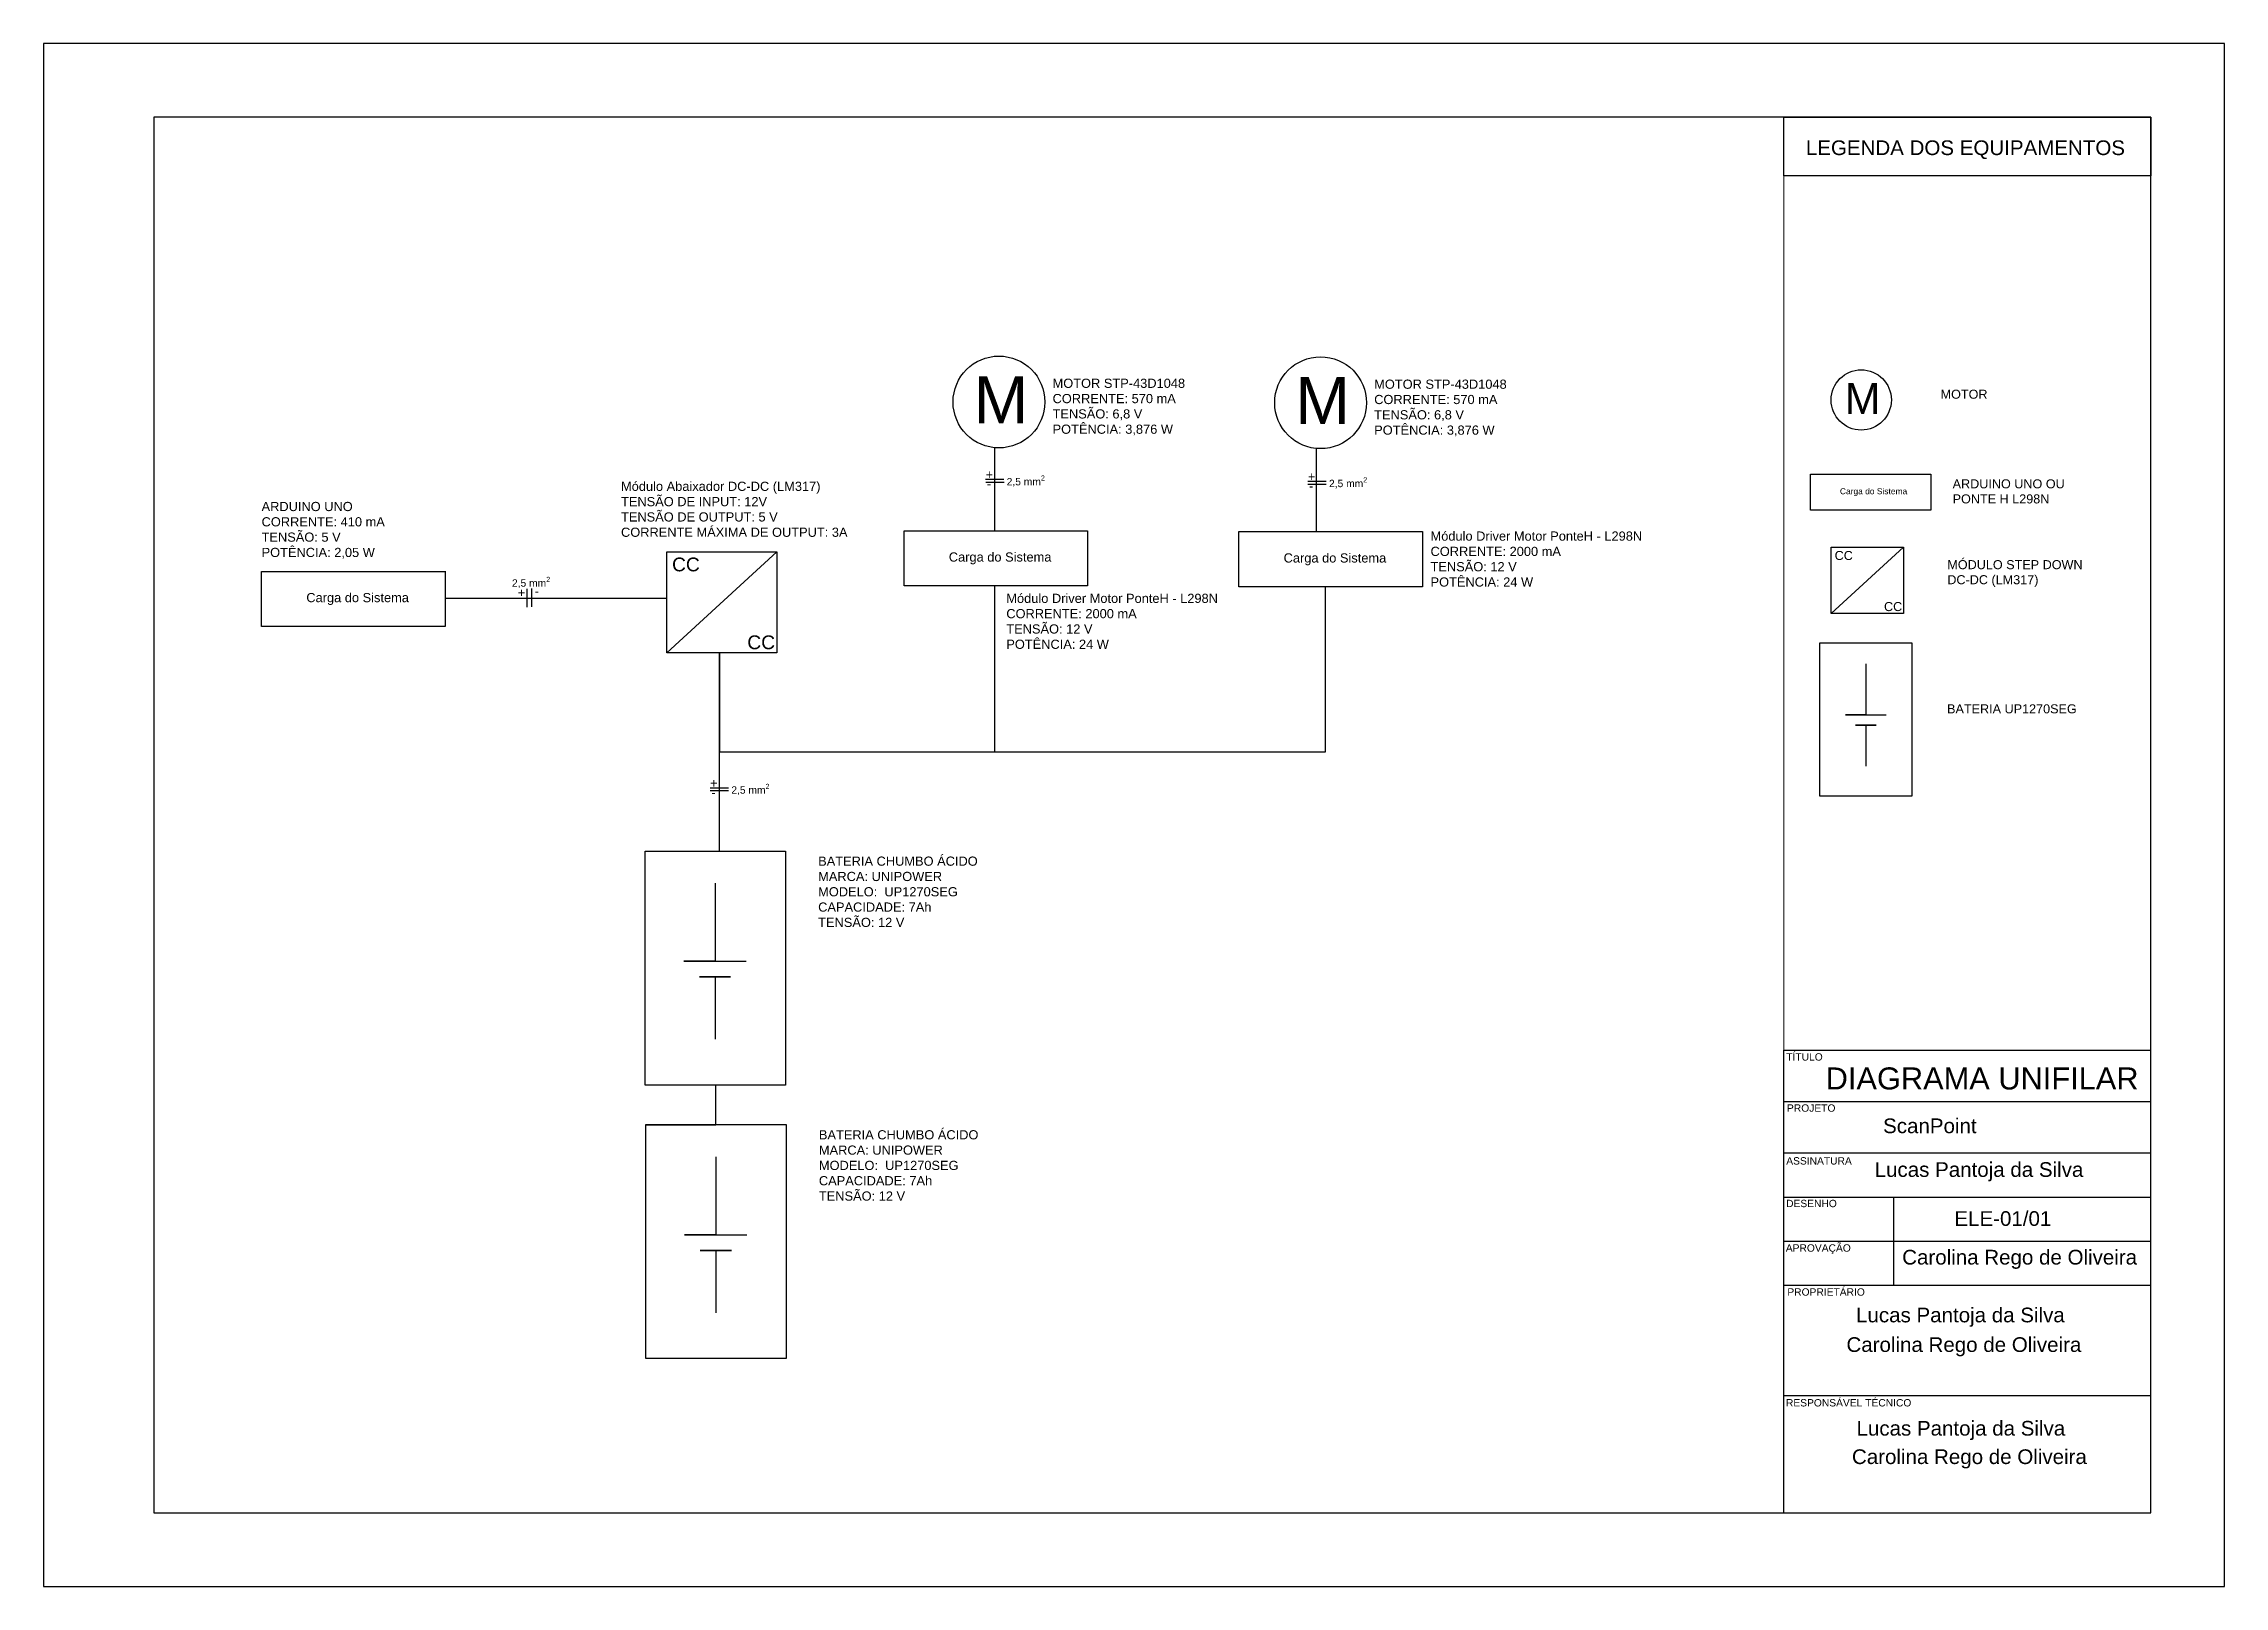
# Paper-space layout 'A4' of a CAD drawing. Header units: millimetres. Extents: x 0 to 297, y 0 to 210.
# The model-space entities are those that its viewports show. They can reach past a viewport. Long polylines and large blocks are cut down to what shows.
import ezdxf

# ---------------------------------------------------------------- set-up
doc = ezdxf.new("R2010")
doc.units = ezdxf.units.MM
doc.layers.add('Diagrama', color=250, linetype='Continuous')
doc.styles.get("Standard").update_dxf_attribs({"font": 'arial.ttf'})

# ---------------------------------------------------------------- blocks, each defined once
blk = doc.blocks.new('MOTOR')
at = {"layer": 'Diagrama'}
blk.add_circle((1107, 2115), 250, dxfattribs=at)
blk.add_text('M', height=256, dxfattribs=at).set_placement((969, 1999))
blk = doc.blocks.new('Bateria')
at = {"layer": 'Diagrama'}
for p, q in [((4071, 1475), (4071, 975)), ((4071, 975), (3871, 975)), ((3871, 975), (4271, 975)), ((4171, 875), (3971, 875)), ((3971, 875), (4071, 875)), ((4071, 875), (4171, 875)), ((4071, 875), (4071, 475))]:
    blk.add_line(p, q, dxfattribs=at)
blk.add_lwpolyline([(3622, 1681), (4522, 1681), (4522, 181), (3622, 181)], close=True, dxfattribs=at)
blk = doc.blocks.new('Carga_do_Sitema')
at = {"layer": 'Diagrama'}
blk.add_lwpolyline([(-3845, 2762), (-2845, 2762), (-2845, 2462), (-3845, 2462)], close=True, dxfattribs=at)
at = {"layer": 'Diagrama', "insert": (-3701, 2644), "char_height": 50, "attachment_point": 1}
blk.add_mtext_dynamic_manual_height_columns('\\pxqc,t11;Carga do Sistema', width=758.33, gutter_width=125, heights=[44.1], dxfattribs=at)
blk = doc.blocks.new('CC_TO_CC')
at = {"layer": 'Diagrama'}
blk.add_line((4589, 1112), (3989, 562), dxfattribs=at)
blk.add_lwpolyline([(3989, 1112), (4589, 1112), (4589, 562), (3989, 562)], close=True, dxfattribs=at)
at = {"layer": 'Diagrama', "char_height": 75, "attachment_point": 1}
for insert in [(4018, 1081), (4428, 657)]:
    blk.add_mtext_dynamic_manual_height_columns('CC', width=165.97, gutter_width=125, heights=[0], dxfattribs=dict(at, insert=insert))

msp = doc.modelspace()

# ---------------------------------------------------------------- linework, layer by layer
at = {"layer": 'Diagrama'}
for p, q in [((9069, 1507), (9069, 1957)), ((10821, 1503), (10821, 1953)), ((9018, 1788), (9118, 1788)), ((9019, 1772), (9119, 1772)), ((10774, 1777), (10874, 1777)), ((10774, 1761), (10874, 1761)), ((11398, 1503), (11398, 1353)), ((6074, 1287), (6074, 1137)), ((6520, 1091), (6520, 1191)), ((6547, 1092), (6547, 1192)), ((9069, 1207), (9069, 1207)), ((9069, 303), (9069, 1203)), ((10821, 1203), (10821, 1203)), ((10869, 303), (10869, 1203)), ((6074, 1139), (7281, 1139)), ((5497, 987), (5497, 987)), ((7569, -238), (7569, 843)), ((7569, 843), (7569, 303)), ((7569, 303), (9069, 303)), ((9069, 303), (10869, 303)), ((7517, 108), (7617, 108)), ((7518, 92), (7618, 92)), ((7549, -1727), (7549, -1511)), ((7167, -1727), (7549, -1727))]:
    msp.add_line(p, q, dxfattribs=at)

# ---------------------------------------------------------------- block references
for name, p in [('MOTOR', (13362, 797)), ('MOTOR', (7984, 93)), ('MOTOR', (9736, 89)), ('Carga_do_Sitema', (17893, -465)), ('CC_TO_CC', (10230, 577)), ('Carga_do_Sitema', (12419, -1255)), ('Carga_do_Sitema', (14243, -1260)), ('CC_TO_CC', (3292, 280)), ('Carga_do_Sitema', (8919, -1476))]:
    msp.add_blockref(name, p, dxfattribs=at)
at = {"layer": 'Diagrama', "xscale": 0.8490141747992253, "yscale": 0.8490141747992253, "zscale": 0.8490141747992253}
for p in [(11051, -531), (4088, -1665), (4092, -3154)]:
    msp.add_blockref('Bateria', p, dxfattribs=at)

# ---------------------------------------------------------------- texts
at = {"layer": 'Diagrama', "attachment_point": 1}
for s, width, insert, char_height in [('MOTOR', 753.8, (15128, 2997), 75), ('MOTOR STP-43D1048\\PCORRENTE: 570 mA \\PTENSÃO: 6,8 V\\PPOTÊNCIA: 3,876 W', 811.65, (9383, 2335), 50), ('MOTOR STP-43D1048\\PCORRENTE: 570 mA \\PTENSÃO: 6,8 V\\PPOTÊNCIA: 3,876 W', 753.8, (11135, 2330), 50), ('ARDUINO UNO OU\\PPONTE H L298N', 1429.41, (15228, 2253), 75), ('+', 183.68, (9018, 1838), 50), ('\\A1;2,5 mm{\\H0.7x;\\S2^ ;}', 256.65, (9133, 1808), 40), ('+', 183.68, (10774, 1827), 50), ('\\A1;2,5 mm{\\H0.7x;\\S2^ ;}', 256.65, (10889, 1798), 40), ('ARDUINO UNO\\PCORRENTE: 410 mA\\PTENSÃO: 5 V\\PPOTÊNCIA: 2,05 W', 767.12, (5074, 1664), 50), ('Módulo Abaixador DC-DC (LM317)\\PTENSÃO DE INPUT: 12V\\PTENSÃO DE OUTPUT: 5 V\\PCORRENTE MÁXIMA DE OUTPUT: 3A', 1282.23, (7032, 1774), 50), ('-', 183.68, (9025, 1787), 50), ('-', 183.68, (10780, 1776), 50), ('MÓDULO STEP DOWN \\PDC-DC (LM317)', 1429.41, (15184, 1582), 75), ('Módulo Driver Motor PonteH - L298N\\PCORRENTE: 2000 mA\\PTENSÃO: 12 V\\PPOTÊNCIA: 24 W', 1214.72, (11442, 1503), 50), ('\\A1;2,5 mm{\\H0.7x;\\S2^ ;}', 256.65, (6438, 1256), 40), ('+', 183.68, (6470, 1195), 50), ('-', 183.68, (6562, 1204), 50), ('Módulo Driver Motor PonteH - L298N\\PCORRENTE: 2000 mA\\PTENSÃO: 12 V\\PPOTÊNCIA: 24 W', 1214.72, (9131, 1164), 50), ('BATERIA UP1270SEG', 1429.41, (15182, 385), 75), ('+', 183.68, (7517, 158), 50), ('\\A1;2,5 mm{\\H0.7x;\\S2^ ;}', 256.65, (7633, 129), 40), ('-', 183.68, (7524, 107), 50), ('BATERIA CHUMBO ÁCIDO\\PMARCA: UNIPOWER ^JMODELO:  UP1270SEG\\PCAPACIDADE: 7Ah\\PTENSÃO: 12 V ', 989.76, (8106, -267), 50), ('BATERIA CHUMBO ÁCIDO\\PMARCA: UNIPOWER ^JMODELO:  UP1270SEG\\PCAPACIDADE: 7Ah\\PTENSÃO: 12 V ', 989.76, (8110, -1757), 50)]:
    msp.add_mtext_dynamic_manual_height_columns(s, width=width, gutter_width=125, heights=[0], dxfattribs=dict(at, insert=insert, char_height=char_height))

psp = doc.layouts.new('A4')

# ---------------------------------------------------------------- linework, layer by layer
at = {"layer": 'Diagrama'}
for p, q in [((297, 210), (0, 210)), ((0, 210), (0, 0)), ((297, 0), (297, 210)), ((15, 200), (15, 10)), ((287, 200), (15, 200)), ((287, 10), (287, 200)), ((237, 73), (287, 73)), ((237, 10), (237, 73)), ((237, 66), (287, 66)), ((237, 59), (287, 59)), ((237, 53), (287, 53)), ((252, 41), (252, 53)), ((237, 47), (287, 47)), ((237, 41), (287, 41)), ((237, 26), (287, 26)), ((15, 10), (287, 10)), ((0, 0), (297, 0))]:
    psp.add_line(p, q, dxfattribs=at)
psp.add_lwpolyline([(237, 200), (287, 200), (287, 192), (237, 192)], close=True, dxfattribs=at)

# ---------------------------------------------------------------- texts
for s, height, p in [('TÍTULO', 1, (237.33, 71.57)), ('DIAGRAMA UNIFILAR', 3, (242.7, 67.64)), ('PROJETO', 1, (237.43, 64.61)), ('ScanPoint', 2, (250.52, 61.69)), ('ASSINATURA', 1, (237.33, 57.42)), ('Lucas Pantoja da Silva', 2, (249.37, 55.74)), ('DESENHO', 1, (237.31, 51.62)), ('ELE-01/01', 2, (260.23, 49.07)), ('APROVAÇÃO', 1, (237.27, 45.56)), ('Carolina Rego de Oliveira', 2, (253.12, 43.81)), ('PROPRIETÁRIO', 1, (237.48, 39.57)), ('Lucas Pantoja da Silva', 2, (246.84, 35.94)), ('Carolina Rego de Oliveira', 2, (245.53, 31.91)), ('RESPONSÁVEL TÉCNICO', 1, (237.29, 24.49)), ('Lucas Pantoja da Silva', 2, (246.9, 20.52)), ('Carolina Rego de Oliveira', 2, (246.28, 16.65))]:
    psp.add_text(s, height=height, dxfattribs=at).set_placement(p)
at = {"layer": 'Diagrama', "insert": (240, 196.83), "char_height": 2, "attachment_point": 1}
psp.add_mtext_dynamic_manual_height_columns('LEGENDA DOS EQUIPAMENTOS', width=45.8542, gutter_width=10, heights=[0], dxfattribs=at)

# ---------------------------------------------------------------- viewports
at = {"layer": 'Diagrama'}
psp.add_viewport(center=(126, 105), size=(222, 190), view_center_point=(8926.59, -40.74), view_height=7600, dxfattribs=at)
psp.add_viewport(center=(262, 136.5), size=(50, 127), view_center_point=(15350.68, 1387.29), view_height=7746.062, status=3, dxfattribs=at)

doc.saveas('drawing.dxf')
